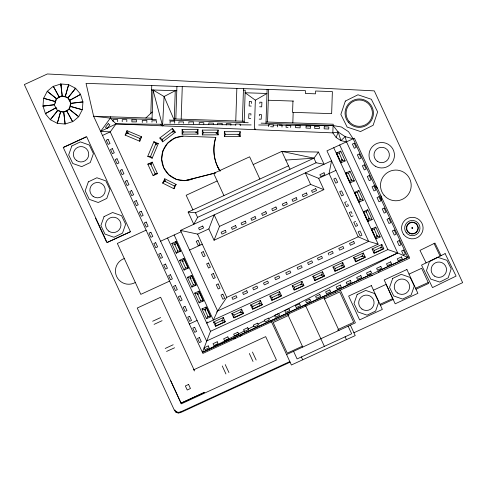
<?xml version="1.0" encoding="UTF-8"?>
<svg xmlns="http://www.w3.org/2000/svg" width="487" height="487" viewBox="0 0 487 487"><rect width="100%" height="100%" fill="white"/><g stroke="black" fill="none" stroke-linecap="round" stroke-linejoin="round"><path stroke-width="0.73" d="M113.075 121.628L113.081 119.571L117.677 119.589L117.671 121.64M122.219 121.701L122.225 119.644L126.815 119.656L126.809 121.713M142.271 122.517L142.277 120.459L146.867 120.478L146.861 122.529M151.956 122.14L151.956 120.77L156.552 120.782L156.546 122.84M170.097 123.181L170.103 121.123L174.693 121.141L174.687 123.193M178.906 123.272L178.906 121.902L183.502 121.914L183.496 123.284M188.859 123.284L188.865 121.914L193.461 121.927L193.455 123.978M139.775 141.23L139.799 138.393L141.626 136.817L127.01 130.686L125.159 135.094L139.775 141.23L141.626 136.817M150.836 113.313L151.761 85.56M152.017 119.516L153.003 89.985L164.089 96.517L174.267 120.259L175.253 90.722L164.089 96.517L162.573 125.835L160.71 124.721M175.837 118.974L176.921 86.4M181.188 119.157L182.272 86.576M235.763 120.971L236.852 88.397M242.392 121.196L243.482 88.616M244.145 122.584L245.223 90.253L243.427 90.192M255.352 100.182L266.979 93.48L245.138 92.755L255.352 100.182L254.372 129.633L255.663 128.933M265.987 123.308L267.12 89.407M267.552 122.03L268.641 89.456M292.949 101.065L292.571 112.339L331.647 113.641L332.377 91.58L315.582 91.02L315.491 93.821L305.379 93.48L305.471 90.685L86.041 83.374L93.626 116.241L202.89 353.428L409.652 258.177L354.39 138.211L326.947 150.848L368.659 241.394L378.149 244.145L333.729 147.725M292.821 122.876L293.174 112.357M199.183 123.881L199.25 122.511L203.84 122.736L203.773 124.106M208.795 124.307L208.862 122.943L213.452 123.162L213.385 124.532M217.573 124.569L217.64 123.205L222.23 123.424L222.163 124.794M226.26 124.97L226.327 123.601L230.917 123.826L230.85 125.189M235.714 125.323L235.781 123.954L240.371 124.173L240.304 125.543M251.329 103.469L251.426 101.503L249.368 101.399L249.149 105.989L251.201 106.093M250.884 115.163L250.945 113.855L248.894 113.757L248.674 118.341L250.726 118.444M259.802 103.475L259.863 102.167L261.915 102.264L261.696 106.854L259.644 106.756M259.327 115.827L259.388 114.518L261.44 114.615L261.221 119.205L259.169 119.108M268.605 126.614L268.702 124.562L273.292 124.788L273.195 126.839L270.571 126.711M277.383 126.882L277.48 124.824L282.07 125.049L281.967 127.101M290.654 127.503L290.757 125.451L286.167 125.226L286.064 127.277L288.036 127.375M164.776 178.808L164.643 181.152L162.646 183.088L173.993 188.743L176.13 184.457L164.776 178.808L162.646 183.088M56.115 107.633L45.425 113.605L42.996 106.111L43.562 98.246L44.822 98.337M55.232 103.354L55.372 101.497L43.562 98.246M60.717 85.249L60.808 83.989L68.667 84.586L65.38 96.377L62.281 96.146L60.808 83.989L53.302 86.394L59.237 97.102L61.606 96.347M161.581 124.252L116.052 123.911L110.239 131.886L100.608 131.399L110.318 118.128L110.5 116.801M215.814 323.441L215.431 326.089L225.189 321.597L222.51 320.355L215.814 323.441L213.556 322.01L223.308 317.518L225.311 321.864L215.558 326.357L213.556 322.01M234.077 315.028L233.693 317.676L243.445 313.184L240.767 311.948L234.077 315.028L231.812 313.604L241.57 309.111L243.567 313.451L233.815 317.95L231.812 313.604M252.875 306.366L252.491 309.014L262.243 304.521L259.571 303.285L252.875 306.366L250.616 304.941L260.368 300.449L262.371 304.795L252.619 309.288L250.616 304.941M272.111 297.508L271.728 300.15L281.48 295.658L278.801 294.422L272.111 297.508L269.853 296.078L279.605 291.585L281.608 295.932L271.856 300.424L269.853 296.078M294.452 287.214L294.075 289.856L303.827 285.364L301.149 284.128L294.452 287.214L292.194 285.784L301.946 281.291L303.949 285.638L294.197 290.13L292.194 285.784M315.095 277.706L314.712 280.348L324.47 275.855L321.791 274.619L315.095 277.706L312.837 276.275L322.589 271.783L324.592 276.129L314.839 280.622L312.837 276.275M335.22 268.434L334.837 271.082L344.589 266.59L341.917 265.348L335.22 268.434L332.962 267.004L342.714 262.511L344.717 266.858L334.965 271.35L332.962 267.004M355.839 258.938L355.455 261.58L365.207 257.087L362.529 255.852L355.839 258.938L353.58 257.507L363.332 253.015L365.335 257.361L355.577 261.854L353.58 257.507M374.357 250.403L373.973 253.051L383.726 248.559L381.047 247.323L374.357 250.403L372.098 248.979L381.851 244.486L383.853 248.833L374.095 253.325L372.098 248.979M173.993 188.743L174.395 186.01L176.13 184.457M215.802 137.371C212.551 148.59 213.58 161.136 220.045 171.028A39.222 39.222 0 0 1 215.802 137.371L183.069 136.117L174.614 138.144L167.577 143.251L163.029 150.666L161.666 159.261L163.693 167.717L168.806 174.754L176.221 179.301L184.81 180.665L193.266 178.638A22.292 22.292 0 0 1 162.262 163.589A22.292 22.292 0 0 1 183.069 136.117M223.308 317.518L222.51 320.355L222.772 320.927L222.157 321.207L221.895 320.641M241.57 309.111L240.767 311.948L241.028 312.514L240.414 312.8L240.152 312.228M260.368 300.449L259.571 303.285L259.833 303.851L259.212 304.138L258.95 303.571M279.605 291.585L278.801 294.422L279.063 294.994L278.448 295.274L278.187 294.708M301.946 281.291L301.149 284.128L301.41 284.7L300.796 284.98L300.534 284.414M322.589 271.783L321.791 274.619L322.053 275.192L321.438 275.472L321.177 274.905M342.714 262.511L341.917 265.348L342.178 265.92L341.557 266.2L341.296 265.634M363.332 253.015L362.529 255.852L362.791 256.424L362.176 256.704L361.914 256.138M381.851 244.486L381.047 247.323L381.309 247.889L380.694 248.175L380.432 247.609M268.173 318.869L397.696 252.96L387.871 249.606L210.512 331.306L202.391 352.338L407.838 257.422L397.696 252.96L346.507 141.839L340.93 140.633L336.158 137.511L338.215 132.056L333.071 125.543L333.248 124.222L266.03 121.981M208.844 228.927L214.201 214.883L219.503 226.388L214.055 240.237L208.844 228.927L197.606 234.101L180.494 230.406L217.61 310.974L213.355 320.062L174.157 234.977M128.014 133.444L128.306 132.744L127.533 132.421L125.159 135.094M147.744 156.339L153.874 141.723L158.287 143.574L152.157 158.19L147.744 156.339L150.58 156.364L152.157 158.19M150.58 156.364L155.852 143.805L158.287 143.574M197.965 129.341L197.978 134.126L182.132 134.162L182.12 129.378L197.965 129.341L196.821 132.732L195.981 132.732L195.981 131.971M218.152 130.066L218.164 134.85L202.318 134.887L202.306 130.102L218.152 130.066L217.007 133.456L216.167 133.456L216.167 132.695M240.182 131.679L240.194 136.463L224.349 136.5L224.337 131.715L240.182 131.679L239.038 135.069L238.198 135.069L238.198 134.309M378.448 272.55L379.391 270.529L409.05 256.868M182.132 134.162L183.203 132.001L182.12 129.378M202.318 134.887L203.383 132.726L202.306 130.102M224.349 136.5L225.42 134.339L224.337 131.715M165.239 181.45L165.58 180.768L164.977 180.47L164.643 181.152L174.395 186.01M56.279 99.993L55.433 101.655L43.653 98.301L47.251 91.288L53.266 86.223L59.164 96.956L57.265 98.551M253.197 164.557L281.815 151.378L318.443 152.047L324.074 164.265L316.069 162.774L197.576 217.36L193.777 224.288L188.146 212.07L288.481 165.848M176.282 253.203L177.712 250.939L174.626 244.249L171.789 243.445L176.282 253.203L180.628 251.201L176.136 241.449L171.789 243.445M184.056 270.066L185.48 267.807L182.4 261.111L179.563 260.314L184.056 270.066L188.396 268.063L183.903 258.311L179.563 260.314M191.89 287.074L193.321 284.816L190.234 278.126L187.398 277.322L191.89 287.074L196.237 285.078L191.744 275.319L187.398 277.322M199.159 302.853L200.589 300.595L197.503 293.898L194.666 293.101L199.159 302.853L203.505 300.85L199.013 291.098L194.666 293.101M206.464 318.705L207.888 316.447L204.808 309.75L201.965 308.953L206.464 318.705L210.804 316.702L206.311 306.95L201.965 308.953M345.143 160.923L342.312 160.089L339.299 153.368L340.754 151.122L345.143 160.923L340.778 162.877L336.389 153.076L340.754 151.122M354.372 180.945L351.541 180.117L348.528 173.39L349.976 171.144L354.372 180.945L350.001 182.899L345.612 173.104L349.976 171.144M363.265 200.254L360.435 199.427L357.421 192.7L358.876 190.454L363.265 200.254L358.895 202.208L354.506 192.414L358.876 190.454M372.159 219.564L369.329 218.73L366.315 212.009L367.77 209.763L372.159 219.564L367.795 221.518L363.399 211.717L367.77 209.763M380.164 236.944L377.34 236.116L374.326 229.389L375.775 227.143L380.164 236.944L375.8 238.898L371.411 229.103L375.775 227.143M217.61 310.974L226.747 297.362L358.201 236.804L368.659 241.394L217.61 310.974L216.624 312.076M188.146 212.07L195.464 212.764L313.951 158.178L318.443 152.047M240.359 336.164L241.984 334.1M57.959 110.135L50.319 119.705L57.32 123.327L60.717 111.566L59.061 110.707M75.619 88.299L67.979 97.869L65.221 96.444L68.618 84.677L75.619 88.299L80.659 94.326L69.909 100.188L67.918 97.808L75.607 88.281L74.639 89.084M58.02 110.196L50.331 119.729L45.279 113.678L56.029 107.816L56.827 108.765M207.724 322.004L206.738 323.106L378.149 244.145M152.163 162.147L150.586 163.888L147.817 164.149L153.119 175.667L157.465 173.664L152.163 162.147L147.817 164.149M145.85 117.976L152.267 111.973M153.119 175.667L155.146 173.786L157.465 173.664M174.431 410.364L174.851 410.017L176.373 411.85L175.953 412.197L174.431 410.364L24.35 84.574L47.355 73.975L374.302 90.88L462.65 282.661L353.909 332.755M159.803 137.998L172.422 128.404L175.314 132.214L162.695 141.802L159.803 137.998L162.244 139.434L162.695 141.802M162.244 139.434L173.092 131.192L175.314 132.214M244.437 330.947L202.391 352.338L334.825 291.329M247.828 329.218L253.928 326.113M258 324.044L264.782 320.592M100.608 131.399L116.052 123.911L332.828 132.878L338.215 132.056L345.155 136.622L353.178 138.771L407.838 257.422M163.875 125.214L162.573 125.835L153.003 89.985M165.196 348.473L173.177 344.753M63.998 147.226L86.022 137.078M102.483 135.459L110.239 131.886L206.573 341.01L397.696 252.96M150.867 164.496L151.56 164.18L151.28 163.571L150.586 163.888L155.146 173.786M217.184 180.975L186.168 195.263L192.907 209.879M107.067 242.526L130.449 231.751L86.619 136.616L63.237 147.391L107.067 242.526L130.425 231.702M146.112 230.168L117.343 243.421L140.81 294.361L169.573 281.109M180.494 230.406L331.544 160.826L329.06 173.549L358.201 236.804M160.607 241.217L181.121 231.769M214.055 240.237L323.867 189.65L310.609 184.415L305.312 172.909L318.656 178.339L335.945 170.377M174.912 244.864L175.478 244.602L175.198 243.987L174.626 244.249L175.868 241.57L180.36 251.322L177.712 250.939M219.503 226.388L310.609 184.415M335.707 178.126L333.845 178.985L335.762 183.161L337.631 182.296L335.981 178.723M189.553 250.062L202.263 244.206M182.68 261.726L183.252 261.464L182.966 260.849L182.4 261.111L183.636 258.433L188.128 268.191L185.48 267.807M341.564 190.843L339.701 191.701L341.624 195.877L343.487 195.013L341.837 191.44M346.537 201.63L344.668 202.495L346.592 206.665L348.461 205.806L347.633 204.016M190.52 278.741L191.087 278.479L190.801 277.864L190.234 278.126L191.47 275.447L195.963 285.199L193.321 284.816M353.087 215.857L351.224 216.715L349.301 212.539L351.164 211.681L351.991 213.47M355.65 221.408L353.781 222.267L355.705 226.443L357.568 225.584L356.472 223.198M197.789 294.519L198.355 294.258L198.069 293.637L197.503 293.898L198.739 291.226L203.231 300.978L200.589 300.595M152.656 321.243L160.655 317.561M154.093 324.366L162.092 320.683M360.063 230.99L358.195 231.849L360.118 236.025L361.981 235.16M205.088 310.371L205.66 310.109L205.374 309.488L204.808 309.75L206.044 307.078L210.536 316.83L207.888 316.447M233.401 299.164L236.974 297.52L236.116 295.652L231.946 297.575L232.804 299.438M257.173 288.213L253.593 289.862L252.735 288L256.905 286.076L257.763 287.939M264.952 284.627L268.532 282.984L267.673 281.115L263.497 283.038L264.356 284.901M279.167 278.083L275.593 279.727L274.735 277.864L278.905 275.94L279.763 277.809M287.227 274.37L290.8 272.72L289.942 270.857L285.772 272.781L286.63 274.644M298.61 269.128L301.587 267.753M312.033 262.943L308.454 264.587L307.595 262.724L311.771 260.801L312.63 262.67M318.906 259.778L322.479 258.128L321.621 256.259L317.451 258.183L318.309 260.052M330.241 254.555L333.224 253.179L332.359 251.316L328.189 253.234L329.048 255.103M340.236 249.947L343.816 248.303L342.951 246.434L338.782 248.358L339.64 250.221M189.333 324.001L197.095 320.428M174.571 347.779L166.566 351.45M288.255 315.57L273.17 322.522L287.287 353.16L302.372 346.214M324.458 298.951L339.713 291.926L353.702 322.297L338.447 329.322M170.541 380.457L181.31 403.839L276.446 360.015L265.671 336.633L193.327 369.962M373.48 290.185L386.118 284.365L393.094 299.499L380.45 305.325M409.025 274.108L421.669 268.282L428.639 283.422L415.995 289.241M379.994 304.326L392.68 298.604M415.539 288.249L428.225 282.527M181.042 403.114L204.449 392.388L181.067 403.163L137.243 308.028L160.625 297.259L194.587 370.978M286.569 354.536L355.407 322.82L340.34 290.106M289.826 361.598L180.281 412.057L180.543 412.617L290.082 362.158M342.038 159.474L341.466 159.73L341.746 160.345L342.312 160.089L341.052 162.755L336.663 152.955L339.299 153.368M351.261 179.496L350.689 179.752L350.969 180.373L351.541 180.117L350.275 182.777L345.886 172.982L348.528 173.39M360.155 198.806L359.589 199.061L359.863 199.682L360.435 199.427L359.169 202.087L354.779 192.286L357.421 192.7M369.055 218.115L368.482 218.371L368.756 218.986L369.329 218.73L368.062 221.396L363.673 211.595L366.315 212.009M377.06 235.495L376.488 235.751L376.768 236.372L377.34 236.116L376.074 238.776L371.684 228.981L374.326 229.389M54.459 104.76L42.996 106.111L44.792 105.527M64.333 111.663L66.701 110.902L72.636 121.61L65.13 124.015L57.271 123.418L60.558 111.626L63.657 111.858L65.124 124.015L63.742 111.852M194.003 178.449L215.297 172.982M184.81 180.665L215.704 172.861M42.996 106.105L54.453 104.681M285.82 160.065L313.951 158.178L316.069 162.774M183.203 132.001L196.821 131.965L197.978 134.126M203.383 132.726L217.007 132.695L218.164 134.85M225.42 134.339L239.038 134.309L240.194 136.463M163.857 124.27L235.945 124.812M239.738 124.842L251.122 124.928M258.707 124.982L269.329 125.062M273.128 125.092L277.681 125.129M279.197 125.135L333.071 125.543L341.43 127.004L348.522 131.673L353.178 138.771M151.615 89.937L176.775 90.777M268.282 100.243L293.545 101.083M152.06 118.183L93.626 116.241L110.318 118.128L156.351 119.662M174.316 118.925L244.188 121.257M169.22 120.088L248.23 122.718M261.123 123.144L333.071 125.543L332.828 132.878L336.158 137.511M232.713 338.368L235.251 338.52M372.257 275.405L369.846 274.93L334.721 291.11L335.324 292.419M313.951 158.178L281.815 151.378L290.027 169.202M289.144 314.809L287.701 314.358L302.768 347.073M337.503 329.955L338.946 330.405L323.873 297.691M155.53 144.578L156.23 144.87L156.552 144.097L153.874 141.723M139.799 138.393L127.241 133.121L127.01 130.686M56.845 98.891L47.251 91.288L56.79 98.952M110.318 118.128L116.052 123.911M374.619 185.316L377.419 188.207M172.422 131.703L172.885 132.306L173.549 131.8L172.422 128.404M217.5 166.475L220.069 171.016M441.064 255.59L434.964 243.08L419.989 250.379L426.082 262.895M434.081 243.512L440.078 256.071M225.231 364.586L228.951 372.573M339.676 144.986L387.871 249.606M360.337 231.587L361.707 234.564M318.656 178.339L323.867 189.65M350.397 325.133L355.218 335.592L291.39 364.994L270.997 320.732M348.144 326.168L351.651 333.79L297.082 358.931L293.57 351.31M345.113 336.803L346.415 339.646M302.183 267.479L301.325 265.61L297.155 267.533L298.014 269.402M259.863 179.027L249.63 156.814L213.677 173.372L223.917 195.591M305.166 304.685L324.366 346.36M301.38 356.953L302.689 359.79M195.464 212.764L197.576 217.36M252.455 352.046L256.144 360.045M197.606 234.101L226.747 297.362M249.332 353.483L253.021 361.482M167.54 238.021L210.512 331.306M225.925 373.961L222.255 365.962M95.531 218.164L106.507 241.99M61.192 85.188L60.808 83.989L62.196 96.158M338.215 132.056L340.93 140.633L345.155 136.622L346.507 141.839M380.919 195.804L381.437 200.108M135.325 282.454A13.246 13.246 0 0 1 116.649 276.537A13.246 13.246 0 0 1 124.295 258.5M131.892 119.826L131.886 121.884L136.476 121.896L136.482 119.839L131.892 119.826M295.621 125.579L295.518 127.631L300.108 127.85L300.211 125.798L295.621 125.579M306.098 126.017L306 128.069L310.59 128.294L310.688 126.243L306.098 126.017M314.785 126.419L314.687 128.471L319.277 128.69L319.375 126.638L314.785 126.419M324.239 126.766L324.141 128.818L328.731 129.043L328.828 126.991L324.239 126.766M70.792 103.414L70.566 106.507L82.376 109.758L82.942 101.899L80.513 94.399L69.824 100.371L70.779 103.323L82.942 101.893L70.792 103.414M411.911 227.904C412.246 229.645 413.366 226.887 411.911 227.904M412.087 227.977L412.562 228.166L412.087 227.977M56.121 98.916L54.337 104.985L57.363 110.549L63.438 112.333L68.996 109.301L70.785 103.232L67.754 97.674L61.679 95.884L56.121 98.916M429.424 261.641L426.472 270.656L430.764 279.118L439.779 282.07L448.241 277.785L451.193 268.769L446.908 260.302L437.892 257.349L429.424 261.641M345.35 101.065L340.857 114.433L347.14 127.064L360.508 131.557L373.139 125.281L377.632 111.907L371.356 99.275L357.982 94.782L345.35 101.065M71.814 145.99L68.667 154.939L72.77 163.498L81.719 166.645L90.272 162.542L93.425 153.594L89.322 145.041L80.373 141.887L71.814 145.99M88.342 181.858L85.188 190.813L89.291 199.366L98.24 202.513L106.799 198.41L109.946 189.461L105.843 180.908L96.895 177.761L88.342 181.858M104.035 216.612L100.888 225.56L104.991 234.113L113.94 237.26L122.493 233.163L125.646 224.209L121.543 215.656L112.594 212.509L104.035 216.612M357.154 294.507L354.006 303.456L358.109 312.015L367.058 315.162L375.611 311.059L378.758 302.11L374.661 293.558L365.707 290.404L357.154 294.507M392.699 278.43L389.551 287.379L393.654 295.932L402.603 299.085L411.156 294.982L414.309 286.033L410.206 277.474L401.258 274.327L392.699 278.43M176.166 411.637L175.953 412.197L178.193 413.025L180.543 412.617L180.433 411.978L178.084 412.379L178.193 413.025L178.4 412.459L176.166 411.637M70.505 106.355L69.087 109.112L78.687 116.722L82.285 109.709L70.505 106.355M108.242 123.668L105.496 127.35L107.146 128.58L109.885 124.897L108.242 123.668M69.148 109.058L66.774 111.054L72.673 121.78L78.705 116.71L69.148 109.058M445.124 253.611L421.541 265.105L432.499 287.592L456.082 276.092L445.124 253.611M108.09 139.373L106.227 140.232L108.144 144.402L110.013 143.543L108.09 139.373M112.357 148.632L110.488 149.491L112.412 153.661L114.281 152.802L112.357 148.632M117.02 158.756L115.151 159.614L117.075 163.784L118.944 162.926L117.02 158.756M122.012 169.592L120.149 170.45L122.073 174.626L123.935 173.768L122.012 169.592M127.04 180.507L125.177 181.365L127.095 185.541L128.964 184.676L127.04 180.507M131.691 190.606L129.828 191.464L131.752 195.64L133.615 194.776L131.691 190.606M136.311 200.632L134.442 201.49L136.366 205.66L138.235 204.802L136.311 200.632M141.212 211.273L139.349 212.131L141.273 216.301L143.135 215.443L141.212 211.273M146.185 222.06L144.316 222.918L146.24 227.094L148.109 226.236L146.185 222.06M150.891 232.281L149.028 233.145L150.952 237.315L152.815 236.457L150.891 232.281M354.256 143.233L352.393 144.097L354.317 148.267L356.18 147.409L354.256 143.233M155.694 242.703L153.825 243.561L155.749 247.737L157.618 246.879L155.694 242.703M359.205 153.977L357.342 154.836L359.26 159.012L361.129 158.147L359.205 153.977M324.032 172.782L319.862 174.705L320.72 176.568L324.89 174.65L324.032 172.782M160.594 253.343L158.732 254.202L160.649 258.378L162.518 257.52L160.594 253.343M198.099 240.462L196.237 241.321L198.154 245.491L200.023 244.632L198.099 240.462M364.233 164.892L362.365 165.75L364.288 169.92L366.157 169.062L364.233 164.892M225.304 230.321L221.135 232.244L221.993 234.113L226.163 232.189L225.304 230.321M235.574 225.591L231.404 227.514L232.262 229.377L236.439 227.459L235.574 225.591M245.253 221.135L241.083 223.052L241.942 224.921L246.118 222.997L245.253 221.135M255.085 216.605L250.908 218.529L251.767 220.392L255.943 218.474L255.085 216.605M265.823 211.656L261.653 213.58L262.511 215.449L266.681 213.525L265.823 211.656M275.946 206.993L271.776 208.917L272.635 210.78L276.805 208.862L275.946 206.993M286.441 202.16L282.265 204.083L283.13 205.946L287.3 204.029L286.441 202.16M296.218 197.655L292.042 199.579L292.906 201.441L297.076 199.524L296.218 197.655M306.414 192.955L302.244 194.879L303.103 196.748L307.273 194.824L306.414 192.955M315.722 188.67L311.552 190.594L312.411 192.456L316.58 190.539L315.722 188.67M165.531 264.057L163.669 264.922L165.586 269.092L167.455 268.234L165.531 264.057M203.262 251.669L201.399 252.528L203.322 256.704L205.185 255.845L203.262 251.669M369.17 175.606L367.301 176.464L369.225 180.64L371.094 179.776L369.17 175.606M170.444 274.729L168.581 275.587L170.505 279.757L172.368 278.899L170.444 274.729M373.925 185.924L372.056 186.783L373.979 190.959L375.848 190.1L373.925 185.924M208.485 263.004L206.622 263.863L208.539 268.039L210.408 267.174L208.485 263.004M175.405 285.492L173.542 286.35L175.46 290.526L177.329 289.668L175.405 285.492M378.904 196.742L377.041 197.6L378.965 201.77L380.828 200.912L378.904 196.742M213.343 273.548L211.474 274.406L213.397 278.576L215.266 277.718L213.343 273.548M180.196 295.889L178.327 296.747L180.251 300.917L182.114 300.059L180.196 295.889M218.133 283.939L216.265 284.804L218.188 288.974L220.051 288.115L218.133 283.939M384.127 208.077L382.258 208.935L384.182 213.105L386.051 212.247L384.127 208.077M185.042 306.408L183.173 307.267L185.097 311.437L186.959 310.578L185.042 306.408M222.851 294.191L220.982 295.049L222.906 299.219L224.775 298.361L222.851 294.191M388.918 218.468L387.049 219.327L388.973 223.503L390.836 222.644L388.918 218.468M189.601 316.307L187.732 317.165L189.656 321.341L191.525 320.476L189.601 316.307M246.781 290.739L242.611 292.663L243.47 294.525L247.639 292.602L246.781 290.739M353.72 241.473L349.544 243.397L350.409 245.265L354.579 243.342L353.72 241.473M394.251 230.047L392.382 230.911L394.306 235.081L396.174 234.223L394.251 230.047M194.66 327.294L192.797 328.153L194.721 332.329L196.584 331.464L194.66 327.294M399.133 240.639L397.264 241.503L399.188 245.673L401.051 244.815L399.133 240.639M199.396 337.564L197.527 338.422L199.451 342.598L201.314 341.74L199.396 337.564M403.473 250.075L401.611 250.933L403.534 255.103L405.397 254.244L403.473 250.075M208.241 345.91L204.065 347.834L204.924 349.696L209.1 347.773L208.241 345.91M217.202 341.777L213.032 343.7L213.89 345.569L218.06 343.645L217.202 341.777M227.843 336.876L223.673 338.8L224.531 340.663L228.701 338.745L227.843 336.876M237.845 332.268L233.669 334.192L234.533 336.06L238.703 334.137L237.845 332.268M247.719 327.721L243.549 329.644L244.407 331.507L248.577 329.589L247.719 327.721M257.55 323.191L253.374 325.115L254.232 326.984L258.408 325.06L257.55 323.191M268.507 318.145L264.338 320.062L265.196 321.931L269.372 320.008L268.507 318.145M278.68 313.458L274.51 315.381L275.368 317.244L279.544 315.32L278.68 313.458M288.955 308.728L284.779 310.645L285.644 312.514L289.814 310.59L288.955 308.728M299.596 303.821L295.42 305.745L296.285 307.614L300.455 305.69L299.596 303.821M309.817 299.115L305.647 301.033L306.506 302.902L310.676 300.978L309.817 299.115M319.795 294.519L315.619 296.443L316.477 298.306L320.653 296.382L319.795 294.519M329.79 289.911L325.62 291.835L326.479 293.698L330.655 291.78L329.79 289.911M340.358 285.041L336.188 286.965L337.047 288.834L341.223 286.91L340.358 285.041M350.336 280.445L346.166 282.369L347.024 284.238L351.194 282.314L350.336 280.445M360.83 275.612L356.654 277.535L357.519 279.404L361.689 277.48L360.83 275.612M370.704 271.064L366.534 272.988L367.393 274.851L371.563 272.933L370.704 271.064M380.804 266.413L376.634 268.337L377.492 270.2L381.662 268.276L380.804 266.413M390.677 261.86L386.508 263.784L387.366 265.652L391.542 263.729L390.677 261.86M401.446 256.905L397.27 258.822L398.135 260.691L402.305 258.767L401.446 256.905M371.362 285.595L348.649 296.059L359.625 319.886L382.338 309.422L371.362 285.595M406.907 269.518L384.194 279.982L395.17 303.809L417.889 293.344L406.907 269.518M188.585 384.456L185.346 385.947L187.221 390.008L190.454 388.516L188.585 384.456M202.738 226.059L198.556 227.959L199.408 229.827L203.59 227.928L202.738 226.059M384.036 195.238A15.353 15.353 0 0 0 410.249 190.74A15.353 15.353 0 0 0 393.246 170.292A15.353 15.353 0 0 0 384.036 195.238M348.333 122.243A14.19 14.19 0 0 0 372.555 118.085A14.19 14.19 0 0 0 356.843 99.184A14.19 14.19 0 0 0 348.333 122.243M349.118 121.592A13.173 13.173 0 0 0 371.599 117.732A13.173 13.173 0 0 0 357.02 100.188A13.173 13.173 0 0 0 349.118 121.592M375.24 166.17A12.723 12.723 0 0 0 394.458 155.396A12.723 12.723 0 0 0 375.514 144.14A12.723 12.723 0 0 0 375.24 166.17M406.286 232.768A7.652 7.652 0 0 0 419.41 230.954A7.652 7.652 0 0 0 411.278 220.489A7.652 7.652 0 0 0 406.286 232.768M403.826 234.679A10.763 10.763 0 0 0 422.296 232.122A10.763 10.763 0 0 0 410.851 217.409A10.763 10.763 0 0 0 403.826 234.679M407.856 231.544A5.661 5.661 0 0 0 417.572 230.205A5.661 5.661 0 0 0 411.552 222.462A5.661 5.661 0 0 0 407.856 231.544M407.576 231.763A6.014 6.014 0 0 0 417.895 230.339A6.014 6.014 0 0 0 411.503 222.115A6.014 6.014 0 0 0 407.576 231.763M108.826 231.167A7.695 7.695 0 0 0 120.928 225.591A7.695 7.695 0 0 0 110.05 217.896A7.695 7.695 0 0 0 108.826 231.167M76.605 160.546A7.695 7.695 0 0 0 88.707 154.976A7.695 7.695 0 0 0 77.823 147.281A7.695 7.695 0 0 0 76.605 160.546M93.127 196.419A7.695 7.695 0 0 0 105.229 190.843A7.695 7.695 0 0 0 94.35 183.149A7.695 7.695 0 0 0 93.127 196.419M377.236 161.252A7.695 7.695 0 0 0 389.338 155.676A7.695 7.695 0 0 0 378.46 147.981A7.695 7.695 0 0 0 377.236 161.252M434.532 276.086A7.695 7.695 0 0 0 446.506 270.248A7.695 7.695 0 0 0 435.463 262.797A7.695 7.695 0 0 0 434.532 276.086M397.489 292.985A7.695 7.695 0 0 0 409.591 287.409A7.695 7.695 0 0 0 398.707 279.721A7.695 7.695 0 0 0 397.489 292.985M361.938 309.062A7.695 7.695 0 0 0 374.046 303.492A7.695 7.695 0 0 0 363.162 295.798A7.695 7.695 0 0 0 361.938 309.062"/></g></svg>
